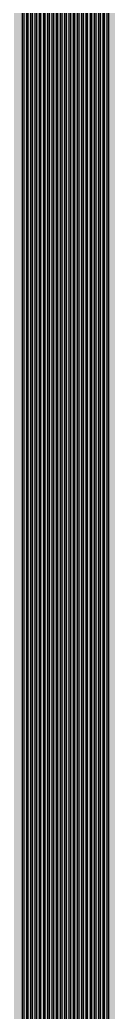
# Model space of a CAD drawing. Header units: metres. Extents: x -7231 to 10969, y -37556 to 1873.
# Drawn here: x 3254 to 3400, y -4676 to -3039 of the extents above; entities that cross this region are included whole.
import ezdxf

# ---------------------------------------------------------------- set-up
doc = ezdxf.new("R2010")
doc.units = ezdxf.units.M
doc.layers.add('Metal1', color=4, linetype='CONTINUOUS')
doc.layers.add('Polyimide', color=7, linetype='CONTINUOUS')

msp = doc.modelspace()

# ---------------------------------------------------------------- hatches: boundary and pattern name
at = {"layer": 'Polyimide'}
msp.add_hatch(color=7, dxfattribs=at).paths.add_polyline_path([(4065.7, -468), (4066.7, -502), (4068.5, -536), (4071.4, -570), (4075.5, -604), (4081, -638), (4088, -672), (4096.5, -706), (4106.6, -740), (4118.3, -774), (4131.6, -808), (4146.5, -842), (4162.9, -876), (4180.7, -910), (4199.8, -944), (4220.2, -978), (4241.7, -1012), (4264.2, -1046), (4287.5, -1080), (4311.5, -1114), (4336, -1148), (4360.9, -1182), (4385.9, -1216), (4410.9, -1250), (4435.7, -1284), (4460.2, -1318), (4484.2, -1352), (4507.5, -1385.9), (4530, -1419.9), (4551.5, -1453.9), (4571.9, -1487.9), (4591.1, -1521.9), (4608.9, -1555.9), (4625.3, -1589.9), (4640.1, -1623.9), (4653.4, -1657.9), (4665.1, -1691.9), (4675.2, -1725.9), (4683.7, -1759.9), (4690.7, -1793.9), (4696.2, -1827.9), (4700.3, -1861.9), (4703.2, -1895.9), (4705.1, -1929.9), (4706.1, -1963.9), (4706.4, -1997.9), (4706.5, -2031.9), (4706.5, -4793), (4710, -4838.4), (4720.2, -4882.7), (4737.1, -4925), (4760.1, -4964.2), (4788.9, -4999.5), (4822.6, -5030), (4860.5, -5055.1), (4901.8, -5074.2), (4901.8, -5074.2), (4970.7, -5105.2), (5034.7, -5145.3), (5092.8, -5193.5), (5143.8, -5249.2), (5186.9, -5311.2), (5221.2, -5378.4), (5246.2, -5449.7), (5261.4, -5523.7), (5266.5, -5599), (5261.4, -5674.3), (5246.2, -5748.3), (5221.2, -5819.6), (5186.9, -5886.8), (5143.8, -5948.8), (5092.8, -6004.5), (5034.7, -6052.7), (4970.7, -6092.8), (4901.8, -6123.8), (4860.5, -6142.9), (4822.6, -6168), (4788.9, -6198.5), (4760.1, -6233.8), (4737.1, -6273), (4720.2, -6315.3), (4710, -6359.6), (4706.5, -6405), (4706.5, -9221.5), (4710, -9266.9), (4720.2, -9311.2), (4737.1, -9353.5), (4760.1, -9392.7), (4788.9, -9428), (4822.6, -9458.5), (4860.5, -9483.6), (4901.8, -9502.7), (4970.7, -9533.7), (5034.7, -9573.8), (5092.8, -9622), (5143.8, -9677.7), (5186.9, -9739.7), (5221.2, -9806.9), (5246.2, -9878.2), (5261.4, -9952.2), (5266.5, -10027.5), (5261.4, -10102.8), (5246.2, -10176.8), (5221.2, -10248.1), (5186.9, -10315.3), (5143.8, -10377.3), (5092.8, -10433), (5034.7, -10481.2), (4970.7, -10521.3), (4901.8, -10552.3), (4860.5, -10571.4), (4822.6, -10596.5), (4788.9, -10627), (4760.1, -10662.3), (4737.1, -10701.5), (4720.2, -10743.8), (4710, -10788.1), (4706.5, -10833.5), (4706.5, -13650), (4710, -13695.4), (4720.2, -13739.7), (4737.1, -13782), (4760.1, -13821.2), (4788.9, -13856.5), (4822.6, -13887), (4860.5, -13912.1), (4901.8, -13931.2), (4970.7, -13962.2), (5034.7, -14002.2), (5092.8, -14050.5), (5143.8, -14106.2), (5186.9, -14168.2), (5221.2, -14235.4), (5246.2, -14306.7), (5261.4, -14380.7), (5266.5, -14456), (5261.4, -14531.3), (5246.2, -14605.3), (5221.2, -14676.5), (5186.9, -14743.8), (5143.8, -14805.8), (5092.8, -14861.5), (5034.7, -14909.7), (4970.7, -14949.8), (4901.8, -14980.8), (4860.5, -14999.9), (4822.6, -15025), (4788.9, -15055.5), (4760.1, -15090.8), (4737.1, -15130), (4720.2, -15172.3), (4710, -15216.6), (4706.5, -15262), (4706.5, -15456), (4720.9, -15750), (4764.1, -16041.3), (4835.7, -16326.8), (4934.9, -16604), (5060.7, -16870.2), (5212.1, -17122.7), (5387.5, -17359.2), (5585.2, -17577.3), (5803.3, -17775), (6039.8, -17950.4), (6292.3, -18101.8), (6558.4, -18227.6), (6835.6, -18326.8), (7121.2, -18398.3), (7412.4, -18441.5), (7706.5, -18456), (9969, -18456), (10047.4, -18459.8), (10125.1, -18471.4), (10201.2, -18490.4), (10275.2, -18516.9), (10346.1, -18550.5), (10413.5, -18590.8), (10476.5, -18637.6), (10534.7, -18690.3), (10587.4, -18748.5), (10634.2, -18811.5), (10674.5, -18878.9), (10708.1, -18949.8), (10734.6, -19023.8), (10753.6, -19099.9), (10765.2, -19177.6), (10769, -19256), (10769, -20895.8), (10730.2, -20951.4), (10694.6, -21009.1), (10662.2, -21068.6), (10633.2, -21129.9), (10607.6, -21192.7), (10585.5, -21256.7), (10566.9, -21322), (10552, -21388.1), (10540.8, -21455), (10533.4, -21522.3), (10529.6, -21590), (10529.6, -21657.8), (10533.4, -21725.5), (10540.8, -21792.9), (10552, -21859.7), (10566.9, -21925.9), (10585.5, -21991.1), (10607.6, -22055.2), (10633.2, -22117.9), (10662.2, -22179.2), (10694.6, -22238.7), (10730.2, -22296.4), (10769, -22352), (10769, -32454.2), (10728.7, -32510.5), (10691.7, -32568.9), (10658, -32629.3), (10627.8, -32691.6), (10601.2, -32755.4), (10578.2, -32820.7), (10558.9, -32887.1), (10543.4, -32954.5), (10531.8, -33022.7), (10524, -33091.4), (10520.1, -33160.5), (10520.1, -33229.7), (10524, -33298.8), (10531.8, -33367.5), (10543.4, -33435.7), (10558.9, -33503.1), (10578.2, -33569.5), (10601.2, -33634.8), (10627.8, -33698.6), (10658, -33760.8), (10691.7, -33821.3), (10728.7, -33879.7), (10769, -33936), (10769, -36556), (10765.2, -36634.4), (10753.6, -36712.1), (10734.6, -36788.2), (10708.1, -36862.1), (10674.5, -36933.1), (10634.2, -37000.5), (10587.4, -37063.5), (10534.7, -37121.7), (10476.5, -37174.4), (10413.5, -37221.2), (10346.1, -37261.5), (10275.2, -37295.1), (10201.2, -37321.6), (10125.1, -37340.6), (10047.4, -37352.1), (9969, -37356), (-6231, -37356), (-6309.4, -37352.1), (-6387.1, -37340.6), (-6463.2, -37321.6), (-6537.2, -37295.1), (-6608.1, -37261.5), (-6675.5, -37221.2), (-6738.5, -37174.4), (-6796.7, -37121.7), (-6849.4, -37063.5), (-6896.2, -37000.5), (-6936.5, -36933.1), (-6970.1, -36862.1), (-6996.6, -36788.2), (-7015.6, -36712.1), (-7027.2, -36634.4), (-7031, -36556), (-7031, -33936), (-6990.7, -33879.8), (-6953.7, -33821.3), (-6920, -33760.9), (-6889.8, -33698.6), (-6863.2, -33634.8), (-6840.2, -33569.5), (-6820.9, -33503.1), (-6805.4, -33435.7), (-6793.7, -33367.5), (-6785.9, -33298.8), (-6782, -33229.7), (-6782, -33160.5), (-6785.9, -33091.4), (-6793.7, -33022.7), (-6805.4, -32954.5), (-6820.9, -32887.1), (-6840.2, -32820.6), (-6863.2, -32755.4), (-6889.8, -32691.5), (-6920, -32629.3), (-6953.7, -32568.9), (-6990.7, -32510.4), (-7031, -32454.2), (-7031, -22364.8), (-6990.7, -22308.6), (-6953.7, -22250.1), (-6920, -22189.7), (-6889.8, -22127.5), (-6863.2, -22063.6), (-6840.2, -21998.4), (-6820.9, -21931.9), (-6805.4, -21864.5), (-6793.7, -21796.3), (-6785.9, -21727.6), (-6782, -21658.5), (-6782, -21589.3), (-6785.9, -21520.3), (-6793.7, -21451.5), (-6805.4, -21383.3), (-6820.9, -21315.9), (-6840.2, -21249.5), (-6863.2, -21184.2), (-6889.8, -21120.4), (-6920, -21058.1), (-6953.7, -20997.7), (-6990.7, -20939.3), (-7031, -20883), (-7031, -19256), (-7027.2, -19177.6), (-7015.6, -19099.9), (-6996.6, -19023.8), (-6970.1, -18949.8), (-6936.5, -18878.9), (-6896.2, -18811.5), (-6849.4, -18748.5), (-6796.7, -18690.3), (-6738.5, -18637.6), (-6675.5, -18590.8), (-6608.1, -18550.5), (-6537.2, -18516.9), (-6463.2, -18490.4), (-6387.1, -18471.4), (-6309.4, -18459.8), (-6231, -18456), (-3968.5, -18456), (-3674.4, -18441.5), (-3383.2, -18398.3), (-3097.6, -18326.8), (-2820.4, -18227.6), (-2554.3, -18101.8), (-2301.8, -17950.4), (-2065.3, -17775), (-1847.2, -17577.3), (-1649.5, -17359.2), (-1474.1, -17122.7), (-1322.7, -16870.2), (-1196.9, -16604), (-1097.7, -16326.8), (-1026.1, -16041.3), (-982.9, -15750), (-968.5, -15456), (-968.5, -15262), (-972, -15216.6), (-982.2, -15172.3), (-999.1, -15130), (-1022.1, -15090.8), (-1050.9, -15055.5), (-1084.6, -15025), (-1122.5, -14999.9), (-1163.8, -14980.8), (-1232.7, -14949.8), (-1296.7, -14909.7), (-1354.8, -14861.5), (-1405.8, -14805.8), (-1448.9, -14743.8), (-1483.2, -14676.5), (-1508.2, -14605.3), (-1523.4, -14531.3), (-1528.5, -14456), (-1523.4, -14380.7), (-1508.2, -14306.7), (-1483.2, -14235.4), (-1448.9, -14168.2), (-1405.8, -14106.2), (-1354.8, -14050.5), (-1296.7, -14002.2), (-1232.7, -13962.2), (-1163.8, -13931.2), (-1122.5, -13912.1), (-1084.6, -13887), (-1050.9, -13856.5), (-1022.1, -13821.2), (-999.1, -13782), (-982.2, -13739.7), (-972, -13695.4), (-968.5, -13650), (-968.5, -12309.6), (-972, -12264.3), (-982.2, -12219.9), (-999.1, -12177.7), (-1022.1, -12138.5), (-1050.9, -12103.2), (-1084.6, -12072.6), (-1122.5, -12047.5), (-1163.8, -12028.5), (-1232.7, -11997.4), (-1296.7, -11957.4), (-1354.8, -11909.1), (-1405.8, -11853.5), (-1448.9, -11791.5), (-1483.2, -11724.2), (-1508.2, -11653), (-1523.4, -11579), (-1528.5, -11503.7), (-1523.4, -11428.3), (-1508.2, -11354.4), (-1483.2, -11283.1), (-1448.9, -11215.9), (-1405.8, -11153.8), (-1354.8, -11098.2), (-1296.7, -11049.9), (-1232.7, -11009.9), (-1163.8, -10978.8), (-1122.5, -10959.8), (-1084.6, -10934.7), (-1050.9, -10904.1), (-1022.1, -10868.9), (-999.1, -10829.6), (-982.2, -10787.4), (-972, -10743), (-968.5, -10697.7), (-968.5, -9357.3), (-972, -9311.9), (-982.2, -9267.6), (-999.1, -9225.4), (-1022.1, -9186.1), (-1050.9, -9150.8), (-1084.6, -9120.3), (-1122.5, -9095.2), (-1163.8, -9076.2), (-1163.8, -9076.2), (-1232.7, -9045.1), (-1296.7, -9005.1), (-1354.8, -8956.8), (-1405.8, -8901.1), (-1448.9, -8839.1), (-1483.2, -8771.9), (-1508.2, -8700.6), (-1523.4, -8626.7), (-1528.5, -8551.3), (-1523.4, -8476), (-1508.2, -8402), (-1483.2, -8330.8), (-1448.9, -8263.5), (-1405.8, -8201.5), (-1354.8, -8145.9), (-1296.7, -8097.6), (-1232.7, -8057.6), (-1163.8, -8026.5), (-1163.8, -8026.5), (-1122.5, -8007.4), (-1084.6, -7982.4), (-1050.9, -7951.8), (-1022.1, -7916.5), (-999.1, -7877.3), (-982.2, -7835), (-972, -7790.7), (-968.5, -7745.4), (-968.5, -6405), (-972, -6359.6), (-982.2, -6315.3), (-999.1, -6273), (-1022.1, -6233.8), (-1050.9, -6198.5), (-1084.6, -6168), (-1122.5, -6142.9), (-1163.8, -6123.8), (-1163.8, -6123.8), (-1232.7, -6092.8), (-1296.7, -6052.7), (-1354.8, -6004.5), (-1405.8, -5948.8), (-1448.9, -5886.8), (-1483.2, -5819.6), (-1508.2, -5748.3), (-1523.4, -5674.3), (-1528.5, -5599), (-1523.4, -5523.7), (-1508.2, -5449.7), (-1483.2, -5378.4), (-1448.9, -5311.2), (-1405.8, -5249.2), (-1354.8, -5193.5), (-1296.7, -5145.3), (-1232.7, -5105.2), (-1163.8, -5074.2), (-1163.8, -5074.2), (-1122.5, -5055.1), (-1084.6, -5030), (-1050.9, -4999.5), (-1022.1, -4964.2), (-999.1, -4925), (-982.2, -4882.7), (-972, -4838.4), (-968.5, -4793), (-968.5, -2031.9), (-968.4, -1997.9), (-968.1, -1963.9), (-967.1, -1929.9), (-965.2, -1895.9), (-962.2, -1861.9), (-958, -1827.9), (-952.4, -1793.9), (-945.3, -1759.9), (-936.6, -1725.9), (-926.4, -1691.9), (-914.4, -1657.9), (-900.9, -1623.9), (-885.7, -1589.9), (-869.1, -1555.9), (-850.9, -1521.9), (-831.4, -1487.9), (-810.6, -1453.9), (-788.7, -1419.9), (-765.8, -1385.9), (-742.1, -1352), (-717.6, -1318), (-692.7, -1284), (-667.4, -1250), (-641.9, -1216), (-616.4, -1182), (-591.1, -1148), (-566.1, -1114), (-541.7, -1080), (-517.9, -1046), (-495, -1012), (-473.1, -978), (-452.4, -944), (-432.8, -910), (-414.7, -876), (-398, -842), (-382.9, -808), (-369.3, -774), (-357.4, -740), (-347.1, -706), (-338.4, -672), (-331.3, -638), (-325.7, -604), (-321.5, -570), (-318.6, -536), (-316.7, -502), (-315.7, -468), (-315.3, -434), (-315.2, -400), (-315.2, 401), (-315.2, 451), (-315.2, 1644), (-270.2, 1644), (-270, 1637.1), (-269.4, 1630.3), (-268.2, 1623.5), (-266.7, 1616.8), (-264.7, 1610.2), (-262.3, 1603.8), (-259.4, 1597.6), (-256.2, 1591.5), (-252.6, 1585.7), (-248.6, 1580.1), (-244.2, 1574.8), (-239.5, 1569.8), (-234.5, 1565.1), (-229.2, 1560.7), (-223.6, 1556.7), (-217.8, 1553.1), (-211.7, 1549.8), (-205.4, 1547), (-199, 1544.6), (-192.4, 1542.6), (-185.7, 1541), (-179, 1539.9), (-172.1, 1539.2), (-165.2, 1539), (-158.4, 1539.2), (-151.5, 1539.9), (-144.8, 1541), (-138.1, 1542.6), (-131.5, 1544.6), (-125.1, 1547), (-118.8, 1549.8), (-112.8, 1553.1), (-106.9, 1556.7), (-101.3, 1560.7), (-96, 1565.1), (-91, 1569.8), (-86.3, 1574.8), (-81.9, 1580.1), (-77.9, 1585.7), (-74.3, 1591.5), (-71.1, 1597.6), (-68.2, 1603.8), (-65.8, 1610.2), (-63.8, 1616.8), (-62.3, 1623.5), (-61.1, 1630.3), (-60.5, 1637.1), (-60.2, 1644), (1853, 1644), (1853, 1573), (3815.2, 1573), (3815.5, 1579.5), (3816.1, 1586.1), (3817.2, 1592.5), (3818.7, 1598.9), (3820.6, 1605.1), (3822.9, 1611.3), (3825.6, 1617.2), (3828.6, 1623), (3832.1, 1628.6), (3835.9, 1633.9), (3840.1, 1638.9), (3844.5, 1643.7), (3849.3, 1648.2), (3854.4, 1652.3), (3859.7, 1656.1), (3865.2, 1659.6), (3871, 1662.7), (3877, 1665.4), (3883.1, 1667.7), (3889.4, 1669.6), (3895.7, 1671.1), (3902.2, 1672.1), (3908.7, 1672.8), (3915.2, 1673), (3921.8, 1672.8), (3928.3, 1672.1), (3934.8, 1671.1), (3941.1, 1669.6), (3947.4, 1667.7), (3953.5, 1665.4), (3959.5, 1662.7), (3965.2, 1659.6), (3970.8, 1656.1), (3976.1, 1652.3), (3981.2, 1648.2), (3986, 1643.7), (3990.4, 1638.9), (3994.6, 1633.9), (3998.4, 1628.6), (4001.9, 1623), (4004.9, 1617.2), (4007.6, 1611.3), (4009.9, 1605.1), (4011.8, 1598.9), (4013.3, 1592.5), (4014.4, 1586.1), (4015, 1579.5), (4015.2, 1573), (4065.2, 1573), (4065.2, 451), (4065.2, 401), (4065.2, -400), (4065.3, -434), (4065.7, -468)])

# ---------------------------------------------------------------- linework, layer by layer
at = {"layer": 'Metal1'}
for points in [[(3257.5, -16631.9), (3257.5, -2032.1), (3240.3, -1988.3), (3223.1, -1944.2), (3205.9, -1900.2), (3188.7, -1856.2), (3171.4, -1812.2), (3154.2, -1768.2), (3137, -1724.1), (3120.2, -1680.1), (3103.9, -1636.1), (3088.2, -1592.1), (3072.9, -1548), (3058.1, -1504), (3043.8, -1460), (3029.9, -1415.9), (3016.6, -1371.9)], [(3018.5, -1371.3), (3031.8, -1415.4), (3045.7, -1459.4), (3060, -1503.4), (3074.8, -1547.4), (3090, -1591.4), (3105.8, -1635.4), (3122.1, -1679.4), (3138.9, -1723.4), (3156.1, -1767.4), (3173.3, -1811.5), (3190.5, -1855.5), (3207.7, -1899.5), (3225, -1943.5), (3242.2, -1987.5), (3259.5, -2031.7), (3259.5, -16631.9)], [(3264.5, -16631.9), (3264.5, -2032.1), (3247.2, -1988.3), (3229.9, -1944.2), (3212.6, -1900.2), (3195.3, -1856.2), (3177.9, -1812.2), (3160.6, -1768.2), (3143.3, -1724.1), (3126.5, -1680.1), (3110.1, -1636.1), (3094.2, -1592.1), (3078.9, -1548), (3064, -1504), (3049.6, -1460), (3035.7, -1415.9), (3022.2, -1371.9)], [(3024.1, -1371.3), (3037.6, -1415.4), (3051.5, -1459.4), (3065.9, -1503.4), (3080.7, -1547.4), (3096.1, -1591.4), (3112, -1635.4), (3128.3, -1679.4), (3145.2, -1723.4), (3162.5, -1767.4), (3179.8, -1811.5), (3197.1, -1855.5), (3214.5, -1899.5), (3231.8, -1943.5), (3249.1, -1987.5), (3266.5, -2031.7), (3266.5, -16631.9)], [(3271.5, -16631.9), (3271.5, -2032.1), (3254.1, -1988.3), (3236.7, -1944.2), (3219.3, -1900.2), (3201.9, -1856.2), (3184.5, -1812.2), (3167, -1768.2), (3149.7, -1724.1), (3132.7, -1680.1), (3116.2, -1636.1), (3100.3, -1592.1), (3084.8, -1548), (3069.9, -1504), (3055.4, -1460), (3041.4, -1415.9), (3027.9, -1371.9)], [(3029.8, -1371.3), (3043.3, -1415.3), (3057.3, -1459.4), (3071.8, -1503.4), (3086.7, -1547.4), (3102.2, -1591.4), (3118.1, -1635.4), (3134.6, -1679.4), (3151.5, -1723.4), (3168.9, -1767.4), (3186.3, -1811.5), (3203.7, -1855.5), (3221.2, -1899.5), (3238.6, -1943.5), (3256, -1987.5), (3273.5, -2031.7), (3273.5, -16631.9)], [(3278.5, -16631.9), (3278.5, -2032.1), (3261.1, -1988.3), (3243.7, -1944.2), (3226.2, -1900.2), (3208.7, -1856.2), (3191.3, -1812.2), (3173.8, -1768.2), (3156.4, -1724.1), (3139.4, -1680.1), (3122.9, -1636.1), (3106.9, -1592.1), (3091.4, -1548), (3076.4, -1504), (3061.9, -1460), (3047.9, -1415.9), (3034.3, -1371.9)], [(3036.3, -1371.3), (3049.8, -1415.3), (3063.8, -1459.4), (3078.3, -1503.4), (3093.3, -1547.4), (3108.8, -1591.4), (3124.8, -1635.4), (3141.3, -1679.4), (3158.3, -1723.4), (3175.7, -1767.4), (3193.1, -1811.5), (3210.6, -1855.5), (3228.1, -1899.5), (3245.5, -1943.5), (3263, -1987.5), (3280.5, -2031.7), (3280.5, -16631.9)], [(3285.5, -16631.9), (3285.5, -2032.1), (3268.3, -1988.3), (3251, -1944.2), (3233.7, -1900.2), (3216.3, -1856.2), (3199, -1812.2), (3181.7, -1768.2), (3164.5, -1724.1), (3147.6, -1680.1), (3131.3, -1636.1), (3115.4, -1592.1), (3100.1, -1548), (3085.2, -1504), (3070.8, -1460), (3056.9, -1415.9), (3043.5, -1371.9)], [(3045.4, -1371.3), (3058.8, -1415.4), (3072.7, -1459.4), (3087.1, -1503.4), (3101.9, -1547.4), (3117.3, -1591.4), (3133.1, -1635.4), (3149.5, -1679.4), (3166.3, -1723.4), (3183.6, -1767.4), (3200.9, -1811.5), (3218.2, -1855.5), (3235.5, -1899.5), (3252.8, -1943.5), (3270.1, -1987.5), (3287.5, -2031.7), (3287.5, -16631.9)], [(3292.5, -16631.9), (3292.5, -2032.1), (3275.2, -1988.3), (3257.8, -1944.2), (3240.4, -1900.2), (3223, -1856.2), (3205.6, -1812.2), (3188.2, -1768.2), (3170.8, -1724.1), (3153.8, -1680.1), (3137.4, -1636.1), (3121.5, -1592.1), (3106, -1548), (3091.1, -1504), (3076.6, -1460), (3062.7, -1415.9), (3049.1, -1371.9)], [(3051.1, -1371.3), (3064.6, -1415.3), (3078.5, -1459.4), (3093, -1503.4), (3107.9, -1547.4), (3123.3, -1591.4), (3139.3, -1635.4), (3155.7, -1679.4), (3172.7, -1723.4), (3190, -1767.4), (3207.4, -1811.5), (3224.8, -1855.5), (3242.2, -1899.5), (3259.6, -1943.5), (3277, -1987.5), (3294.5, -2031.7), (3294.5, -16631.9)], [(3299.5, -16631.9), (3299.5, -2032.1), (3282.1, -1988.3), (3264.6, -1944.2), (3247.1, -1900.2), (3229.6, -1856.2), (3212.1, -1812.2), (3194.6, -1768.2), (3177.1, -1724.1), (3160.1, -1680.1), (3143.5, -1636.1), (3127.5, -1592.1), (3112, -1548), (3097, -1504), (3082.4, -1460), (3068.4, -1415.9), (3054.8, -1371.9)], [(3056.7, -1371.3), (3070.3, -1415.3), (3084.3, -1459.4), (3098.9, -1503.4), (3113.9, -1547.4), (3129.4, -1591.4), (3145.4, -1635.4), (3161.9, -1679.4), (3179, -1723.4), (3196.4, -1767.4), (3213.9, -1811.5), (3231.4, -1855.5), (3248.9, -1899.5), (3266.4, -1943.5), (3283.9, -1987.5), (3301.5, -2031.7), (3301.5, -16631.9)], [(3306.5, -16631.9), (3306.5, -2032.1), (3289, -1988.3), (3271.4, -1944.2), (3253.8, -1900.2), (3236.2, -1856.2), (3218.6, -1812.2), (3201, -1768.2), (3183.5, -1724.1), (3166.3, -1680.1), (3149.7, -1636.1), (3133.6, -1592.1), (3118, -1548), (3102.9, -1504), (3088.3, -1460), (3074.1, -1415.9), (3060.5, -1371.9)], [(3062.4, -1371.3), (3076, -1415.3), (3090.2, -1459.4), (3104.8, -1503.4), (3119.9, -1547.4), (3135.5, -1591.4), (3151.6, -1635.4), (3168.2, -1679.4), (3185.3, -1723.4), (3202.9, -1767.4), (3220.5, -1811.4), (3238.1, -1855.5), (3255.6, -1899.5), (3273.2, -1943.5), (3290.8, -1987.5), (3308.5, -2031.7), (3308.5, -16631.9)], [(3313.5, -16631.9), (3313.5, -2032.1), (3295.9, -1988.3), (3278.2, -1944.2), (3260.5, -1900.2), (3242.8, -1856.2), (3225.1, -1812.2), (3207.4, -1768.2), (3189.8, -1724.1), (3172.5, -1680.1), (3155.8, -1636.1), (3139.6, -1592.1), (3123.9, -1548), (3108.8, -1504), (3094.1, -1460), (3079.9, -1416), (3066.1, -1371.9)], [(3068, -1371.3), (3081.8, -1415.3), (3096, -1459.4), (3110.7, -1503.4), (3125.8, -1547.4), (3141.5, -1591.4), (3157.7, -1635.4), (3174.4, -1679.4), (3191.6, -1723.4), (3209.3, -1767.4), (3227, -1811.4), (3244.7, -1855.5), (3262.4, -1899.5), (3280, -1943.5), (3297.7, -1987.5), (3315.5, -2031.7), (3315.5, -16631.9)], [(3320.5, -16631.9), (3320.5, -2032.1), (3302.8, -1988.3), (3285, -1944.3), (3267.2, -1900.2), (3249.4, -1856.2), (3231.6, -1812.2), (3213.9, -1768.2), (3196.1, -1724.2), (3178.8, -1680.1), (3162, -1636.1), (3145.7, -1592.1), (3129.9, -1548), (3114.7, -1504), (3099.9, -1460), (3085.6, -1416), (3071.8, -1371.9)], [(3073.7, -1371.3), (3087.5, -1415.3), (3101.8, -1459.4), (3116.5, -1503.4), (3131.8, -1547.4), (3147.6, -1591.4), (3163.9, -1635.4), (3180.6, -1679.4), (3198, -1723.4), (3215.7, -1767.4), (3233.5, -1811.4), (3251.3, -1855.5), (3269.1, -1899.5), (3286.9, -1943.5), (3304.6, -1987.5), (3322.5, -2031.7), (3322.5, -16631.9)], [(3327.5, -16631.9), (3327.5, -2032.1), (3309.7, -1988.3), (3291.8, -1944.3), (3273.9, -1900.2), (3256.1, -1856.2), (3238.2, -1812.2), (3220.3, -1768.2), (3202.4, -1724.2), (3185, -1680.1), (3168.1, -1636.1), (3151.8, -1592.1), (3135.9, -1548), (3120.5, -1504), (3105.7, -1460), (3091.3, -1416), (3077.4, -1371.9)], [(3079.4, -1371.3), (3093.2, -1415.3), (3107.6, -1459.4), (3122.4, -1503.4), (3137.8, -1547.4), (3153.6, -1591.4), (3170, -1635.4), (3186.9, -1679.4), (3204.3, -1723.4), (3222.1, -1767.4), (3240, -1811.4), (3257.9, -1855.5), (3275.8, -1899.5), (3293.7, -1943.5), (3311.5, -1987.5), (3329.5, -2031.7), (3329.5, -16631.9)], [(3334.5, -16631.9), (3334.5, -2032.1), (3316.6, -1988.3), (3298.6, -1944.3), (3280.6, -1900.2), (3262.7, -1856.2), (3244.7, -1812.2), (3226.7, -1768.2), (3208.8, -1724.2), (3191.3, -1680.1), (3174.3, -1636.1), (3157.8, -1592.1), (3141.9, -1548), (3126.4, -1504), (3111.5, -1460), (3097.1, -1416), (3083.1, -1371.9)], [(3085, -1371.3), (3099, -1415.3), (3113.4, -1459.4), (3128.3, -1503.4), (3143.8, -1547.4), (3159.7, -1591.4), (3176.1, -1635.4), (3193.1, -1679.4), (3210.6, -1723.4), (3228.6, -1767.4), (3246.5, -1811.4), (3264.5, -1855.5), (3282.5, -1899.5), (3300.5, -1943.5), (3318.4, -1987.5), (3336.5, -2031.7), (3336.5, -16631.9)], [(3341.5, -16631.9), (3341.5, -2032.1), (3323.5, -1988.3), (3305.4, -1944.3), (3287.4, -1900.2), (3269.3, -1856.2), (3251.2, -1812.2), (3233.1, -1768.2), (3215.1, -1724.2), (3197.5, -1680.1), (3180.4, -1636.1), (3163.9, -1592.1), (3147.8, -1548), (3132.3, -1504), (3117.3, -1460), (3102.8, -1416), (3088.8, -1371.9)], [(3090.7, -1371.3), (3104.7, -1415.3), (3119.2, -1459.3), (3134.2, -1503.4), (3149.7, -1547.4), (3165.7, -1591.4), (3182.3, -1635.4), (3199.4, -1679.4), (3217, -1723.4), (3235, -1767.4), (3253.1, -1811.4), (3271.1, -1855.5), (3289.2, -1899.5), (3307.3, -1943.5), (3325.4, -1987.5), (3343.5, -2031.7), (3343.5, -16631.9)], [(3348.5, -16631.9), (3348.5, -2032.1), (3330.4, -1988.3), (3312.2, -1944.3), (3294.1, -1900.2), (3275.9, -1856.2), (3257.7, -1812.2), (3239.6, -1768.2), (3221.4, -1724.2), (3203.7, -1680.1), (3186.6, -1636.1), (3169.9, -1592.1), (3153.8, -1548), (3138.2, -1504), (3123.1, -1460), (3108.5, -1416), (3094.4, -1371.9)], [(3096.3, -1371.3), (3110.4, -1415.3), (3125, -1459.3), (3140.1, -1503.4), (3155.7, -1547.4), (3171.8, -1591.4), (3188.4, -1635.4), (3205.6, -1679.4), (3223.3, -1723.4), (3241.4, -1767.4), (3259.6, -1811.4), (3277.8, -1855.5), (3295.9, -1899.5), (3314.1, -1943.5), (3332.3, -1987.5), (3350.5, -2031.7), (3350.5, -16631.9)], [(3355.5, -16631.9), (3355.5, -2032.1), (3337.3, -1988.3), (3319, -1944.3), (3300.8, -1900.2), (3282.5, -1856.2), (3264.3, -1812.2), (3246, -1768.2), (3227.8, -1724.2), (3210, -1680.1), (3192.7, -1636.1), (3176, -1592.1), (3159.8, -1548), (3144.1, -1504), (3128.9, -1460), (3114.3, -1416), (3100.1, -1371.9)], [(3102, -1371.3), (3116.2, -1415.3), (3130.8, -1459.3), (3146, -1503.4), (3161.7, -1547.4), (3177.9, -1591.4), (3194.6, -1635.4), (3211.8, -1679.4), (3229.6, -1723.4), (3247.8, -1767.4), (3266.1, -1811.4), (3284.4, -1855.5), (3302.6, -1899.5), (3320.9, -1943.5), (3339.2, -1987.5), (3357.5, -2031.7), (3357.5, -16631.9)], [(3362.5, -16631.9), (3362.5, -2032.1), (3344.2, -1988.3), (3325.9, -1944.3), (3307.5, -1900.2), (3289.1, -1856.2), (3270.8, -1812.2), (3252.4, -1768.2), (3234.1, -1724.2), (3216.2, -1680.1), (3198.9, -1636.1), (3182, -1592.1), (3165.8, -1548), (3150, -1504), (3134.7, -1460), (3120, -1416), (3105.7, -1371.9)], [(3107.6, -1371.3), (3121.9, -1415.3), (3136.6, -1459.3), (3151.9, -1503.4), (3167.6, -1547.4), (3183.9, -1591.4), (3200.7, -1635.4), (3218.1, -1679.4), (3235.9, -1723.4), (3254.3, -1767.4), (3272.6, -1811.4), (3291, -1855.5), (3309.3, -1899.5), (3327.7, -1943.5), (3346.1, -1987.5), (3364.5, -2031.7), (3364.5, -16631.9)], [(3369.5, -16631.9), (3369.5, -2032.1), (3351.1, -1988.3), (3332.7, -1944.3), (3314.2, -1900.2), (3295.8, -1856.2), (3277.3, -1812.2), (3258.8, -1768.2), (3240.4, -1724.2), (3222.4, -1680.1), (3205, -1636.1), (3188.1, -1592.1), (3171.7, -1548), (3155.9, -1504), (3140.6, -1460), (3125.7, -1416), (3111.4, -1371.9)], [(3113.3, -1371.3), (3127.6, -1415.3), (3142.4, -1459.3), (3157.8, -1503.4), (3173.6, -1547.4), (3190, -1591.4), (3206.9, -1635.4), (3224.3, -1679.4), (3242.3, -1723.4), (3260.7, -1767.4), (3279.1, -1811.4), (3297.6, -1855.5), (3316.1, -1899.5), (3334.5, -1943.5), (3353, -1987.5), (3371.5, -2031.7), (3371.5, -16631.9)], [(3376.5, -16631.9), (3376.5, -2032.1), (3358.1, -1988.3), (3339.6, -1944.3), (3321.1, -1900.2), (3302.6, -1856.2), (3284.1, -1812.2), (3265.6, -1768.2), (3247.2, -1724.2), (3229.1, -1680.1), (3211.7, -1636.1), (3194.7, -1592.1), (3178.3, -1548), (3162.4, -1504), (3147.1, -1460), (3132.2, -1416), (3117.9, -1371.9)], [(3119.8, -1371.3), (3134.1, -1415.3), (3149, -1459.3), (3164.3, -1503.4), (3180.2, -1547.4), (3196.6, -1591.4), (3213.5, -1635.4), (3231, -1679.4), (3249, -1723.4), (3267.5, -1767.4), (3286, -1811.4), (3304.4, -1855.5), (3322.9, -1899.5), (3341.4, -1943.5), (3359.9, -1987.5), (3378.5, -2031.7), (3378.5, -16631.9)], [(3383.5, -16631.9), (3383.5, -2032.1), (3365.2, -1988.3), (3346.9, -1944.3), (3328.6, -1900.2), (3310.2, -1856.2), (3291.9, -1812.2), (3273.5, -1768.2), (3255.2, -1724.2), (3237.4, -1680.1), (3220, -1636.1), (3203.2, -1592.1), (3187, -1548), (3171.2, -1504), (3156, -1460), (3141.2, -1416), (3127, -1371.9)], [(3128.9, -1371.3), (3143.1, -1415.3), (3157.9, -1459.3), (3173.1, -1503.4), (3188.8, -1547.4), (3205.1, -1591.4), (3221.9, -1635.4), (3239.2, -1679.4), (3257.1, -1723.4), (3275.4, -1767.4), (3293.7, -1811.4), (3312.1, -1855.5), (3330.4, -1899.5), (3348.7, -1943.5), (3367.1, -1987.5), (3385.5, -2031.7), (3385.5, -16631.9)], [(3390.5, -16631.9), (3390.5, -2032.1), (3372.1, -1988.3), (3353.7, -1944.3), (3335.3, -1900.2), (3316.8, -1856.2), (3298.4, -1812.2), (3280, -1768.2), (3261.6, -1724.2), (3243.6, -1680.1), (3226.2, -1636.1), (3209.3, -1592.1), (3192.9, -1548), (3177.1, -1504), (3161.8, -1460), (3147, -1416), (3132.7, -1371.9)], [(3134.6, -1371.3), (3148.9, -1415.3), (3163.7, -1459.3), (3179, -1503.4), (3194.8, -1547.4), (3211.2, -1591.4), (3228, -1635.4), (3245.4, -1679.4), (3263.4, -1723.4), (3281.8, -1767.4), (3300.2, -1811.4), (3318.7, -1855.5), (3337.1, -1899.5), (3355.5, -1943.5), (3374, -1987.5), (3392.5, -2031.7), (3392.5, -16631.9)], [(3397.5, -16631.9), (3397.5, -2032.1), (3379, -1988.3), (3360.5, -1944.3), (3342, -1900.2), (3323.4, -1856.2), (3304.9, -1812.2), (3286.4, -1768.2), (3267.9, -1724.2), (3249.8, -1680.1), (3232.3, -1636.1), (3215.3, -1592.1), (3198.9, -1548), (3183, -1504), (3167.6, -1460), (3152.7, -1416), (3138.3, -1371.9)], [(3140.2, -1371.3), (3154.6, -1415.3), (3169.5, -1459.3), (3184.9, -1503.4), (3200.8, -1547.4), (3217.2, -1591.4), (3234.2, -1635.4), (3251.7, -1679.4), (3269.7, -1723.4), (3288.2, -1767.4), (3306.8, -1811.4), (3325.3, -1855.5), (3343.8, -1899.5), (3362.4, -1943.5), (3380.9, -1987.5), (3399.5, -2031.7), (3399.5, -16631.9)]]:
    msp.add_lwpolyline(points, dxfattribs=at)

doc.saveas('drawing.dxf')
